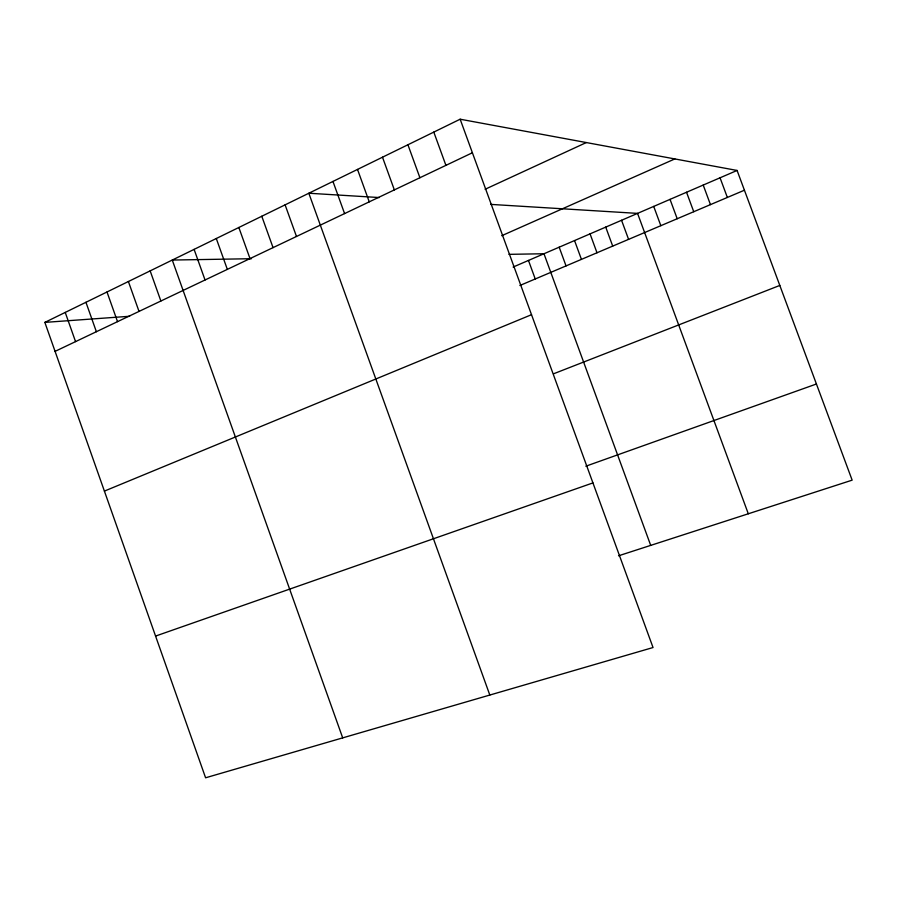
<?xml version="1.0" encoding="UTF-8"?>
<svg xmlns="http://www.w3.org/2000/svg" width="897" height="897" viewBox="0 0 897 897"><rect width="100%" height="100%" fill="white"/><g stroke="black" fill="none" stroke-linecap="round" stroke-linejoin="round"><path stroke-width="1.35" d="M460.15 119.211L653.038 647.533L205.592 777.789L44.85 322.393L460.15 119.211L737.087 170.452L852.15 480.153L618.538 555.804M55.076 351.366L472.394 152.759M485.109 189.267L586.313 142.556M501.748 235.698L674.847 158.926M513.118 267.059L737.087 170.452M519.856 285.504L744.432 190.209M104.4 491.096L531.517 314.701M553.572 373.791L779.807 285.437M585.819 466.205L816.427 384.006M155.573 636.074L592.939 482.911M44.85 322.393L129.628 316.271M251.474 258.706L172.269 260.052L342.699 737.883M508.947 254.344L543.974 253.75L650.706 545.387M379.263 197.553L308.826 193.236L489.818 695.052M490.603 204.381L637.554 213.385L748.3 513.779M720.056 177.797L727.355 197.463M703.214 185.062L710.458 204.628M686.541 192.25L693.74 211.714M670.037 199.369L677.201 218.745M653.711 206.411L660.831 225.685M621.554 220.281L628.584 239.364M605.722 227.109L612.707 246.103M590.058 233.87L596.998 252.775M574.54 240.564L581.435 259.368M559.179 247.191L566.041 265.904M528.468 260.444L535.24 278.967M433.8 132.094L445.921 165.362M407.922 144.753L419.908 177.729M382.492 157.199L394.355 189.895M357.511 169.421L369.25 201.847M332.955 181.429L344.583 213.587M285.1 204.852L296.481 236.472M261.778 216.255L273.047 247.628M238.837 227.479L250.005 258.594M216.289 238.512L227.333 269.38M194.1 249.377L205.043 279.987M150.158 270.872L160.877 301.011M128.394 281.512L139.024 311.416M107.001 291.985L117.518 321.642M85.944 302.289L96.371 331.711M65.234 312.425L75.55 341.611"/></g></svg>
